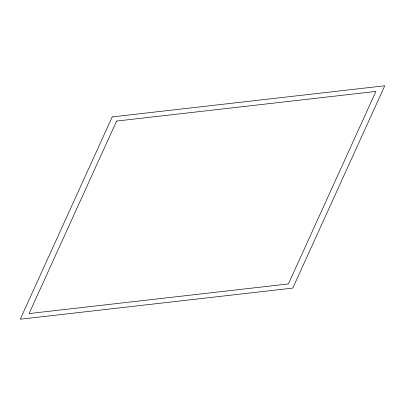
<?xml version="1.0" encoding="UTF-8"?>
<svg xmlns="http://www.w3.org/2000/svg" width="405" height="405" viewBox="0 0 405 405"><rect width="100%" height="100%" fill="white"/><g stroke="black" fill="none" stroke-linecap="round" stroke-linejoin="round"><path stroke-width="0.61" d="M112.215 116.908L20.25 319.226L292.785 288.092L384.75 85.774L112.215 116.908M116.594 121.06L29.089 313.566L288.406 283.94L375.911 91.434L116.594 121.06"/></g></svg>
